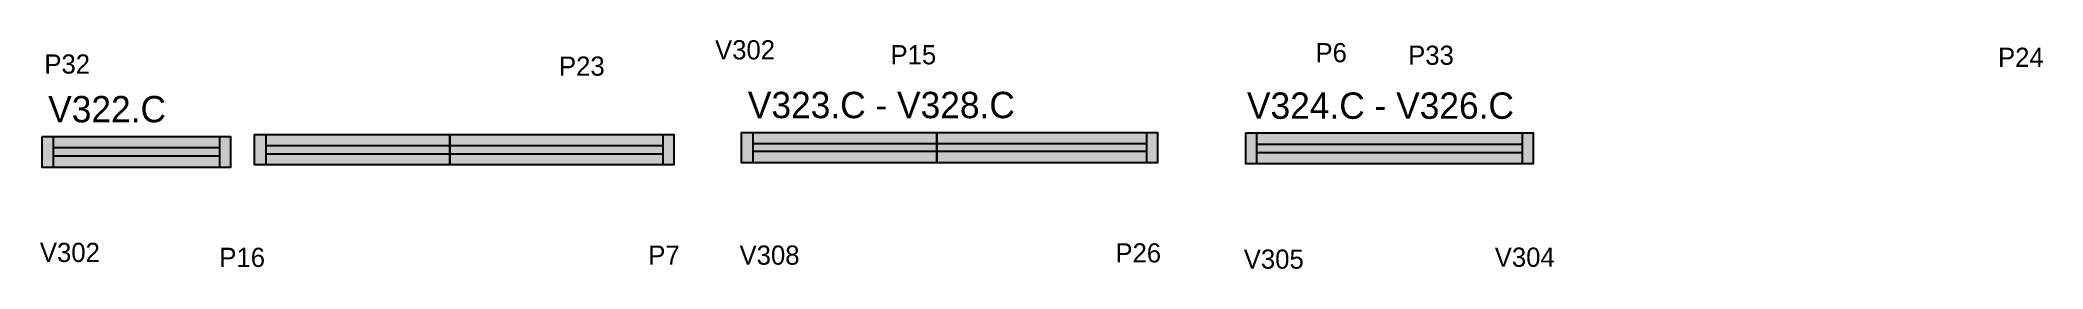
# Model space of a CAD drawing. Header units: metres. Extents: x 3461 to 4713, y 79 to 222.
import ezdxf

# ---------------------------------------------------------------- set-up
doc = ezdxf.new("R2010")
doc.units = ezdxf.units.M
for name, color, linetype in [('5', 7, 'Continuous'), ('NOMENCLATURA', 7, 'Continuous'), ('Painéis', 7, 'Continuous'), ('REAPROVEITAMENTO', 7, 'Continuous'), ('SARR_2.2x7', 7, 'Continuous')]:
    doc.layers.add(name, color=color, linetype=linetype)

msp = doc.modelspace()

# ---------------------------------------------------------------- hatches: boundary and pattern name
at = {"layer": 'REAPROVEITAMENTO'}
h = msp.add_hatch(color=7, dxfattribs=at)
h.dxf.hatch_style = 1
h.paths.add_polyline_path([(3857.3, 144), (3857.3, 163), (3857.3, 163), (3595.3, 163), (3595.3, 163), (3595.3, 144), (3595.3, 144), (3857.3, 144)])
h = msp.add_hatch(color=7, dxfattribs=at)
h.dxf.hatch_style = 1
h.paths.add_polyline_path([(4159.5, 145.4), (4159.5, 164.4), (4159.5, 164.4), (3899.5, 164.4), (3899.5, 164.4), (3899.5, 145.4), (3899.5, 145.4), (4159.5, 145.4)])
h = msp.add_hatch(color=7, dxfattribs=at)
h.dxf.hatch_style = 1
h.paths.add_polyline_path([(4394.3, 144.9), (4394.3, 163.9), (4394.3, 163.9), (4214.3, 163.9), (4214.3, 163.9), (4214.3, 144.9), (4214.3, 144.9), (4394.3, 144.9)])
h = msp.add_hatch(color=7, dxfattribs=at)
h.dxf.hatch_style = 1
h.paths.add_polyline_path([(3580.4, 142.7), (3580.4, 161.7), (3580.4, 161.7), (3462.4, 161.7), (3462.4, 161.7), (3462.4, 142.7), (3462.4, 142.7), (3580.4, 142.7)])

# ---------------------------------------------------------------- linework, layer by layer
at = {"layer": 'Painéis', "color": 7, "lineweight": 25}
for points in [[(3717.3, 144), (3595.3, 144), (3595.3, 163), (3717.3, 163)], [(3717.3, 163), (3857.3, 163), (3857.3, 144), (3717.3, 144)], [(4021.5, 145.4), (3899.5, 145.4), (3899.5, 164.4), (4021.5, 164.4)], [(4021.5, 164.4), (4159.5, 164.4), (4159.5, 145.4), (4021.5, 145.4)]]:
    msp.add_lwpolyline(points, close=True, dxfattribs=at)
for points in [[(4214.3, 163.9), (4214.3, 144.9), (4394.3, 144.9), (4394.3, 163.9), (4214.3, 163.9)], [(3462.4, 161.7), (3462.4, 142.7), (3580.4, 142.7), (3580.4, 161.7), (3462.4, 161.7)]]:
    msp.add_lwpolyline(points, dxfattribs=at)
at = {"layer": 'SARR_2.2x7', "color": 7, "lineweight": 25}
for p, q in [((3602.3, 163), (3602.3, 144)), ((3850.3, 163), (3850.3, 144)), ((3906.5, 164.4), (3906.5, 145.4)), ((4152.5, 164.4), (4152.5, 145.4)), ((4221.3, 163.9), (4221.3, 144.9)), ((4387.3, 163.9), (4387.3, 144.9)), ((3469.4, 161.7), (3469.4, 142.7)), ((3573.4, 154.7), (3469.4, 154.7)), ((3573.4, 161.7), (3573.4, 142.7)), ((3717.3, 156), (3602.3, 156)), ((3602.3, 151), (3717.3, 151)), ((3850.3, 156), (3717.3, 156)), ((3717.3, 151), (3850.3, 151)), ((3906.5, 157.4), (4152.5, 157.4)), ((4152.5, 152.4), (3906.5, 152.4)), ((4387.3, 156.9), (4221.3, 156.9)), ((4221.3, 151.9), (4387.3, 151.9)), ((3469.4, 149.7), (3573.4, 149.7))]:
    msp.add_line(p, q, dxfattribs=at)

# ---------------------------------------------------------------- texts
at = {"layer": '5', "color": 7, "lineweight": 25}
for s, p in [('P32', (3464, 201.2)), ('V302', (3883, 210.1)), ('P15', (3992.6, 207)), ('P6', (4258.1, 208.3)), ('P33', (4316, 206.7)), ('P24', (4684.5, 205.4)), ('P23', (3785.5, 199.9)), ('V302', (3461.2, 83.3)), ('P16', (3573.3, 80.2)), ('P7', (3841.3, 81.6)), ('V308', (3898.3, 81.6)), ('P26', (4133.1, 83)), ('V305', (4213.3, 79.1)), ('V304', (4370.1, 80.3))]:
    msp.add_text(s, height=12, dxfattribs=at).set_placement(p)
at = {"layer": 'NOMENCLATURA', "color": 7, "lineweight": 25}
for s, p in [('V323.C - V328.C', (3903.5, 173.3)), ('V324.C - V326.C', (4215.3, 172.9)), ('V322.C', (3466.4, 170.7))]:
    msp.add_text(s, height=16.5, dxfattribs=at).set_placement(p)

doc.saveas('drawing.dxf')
